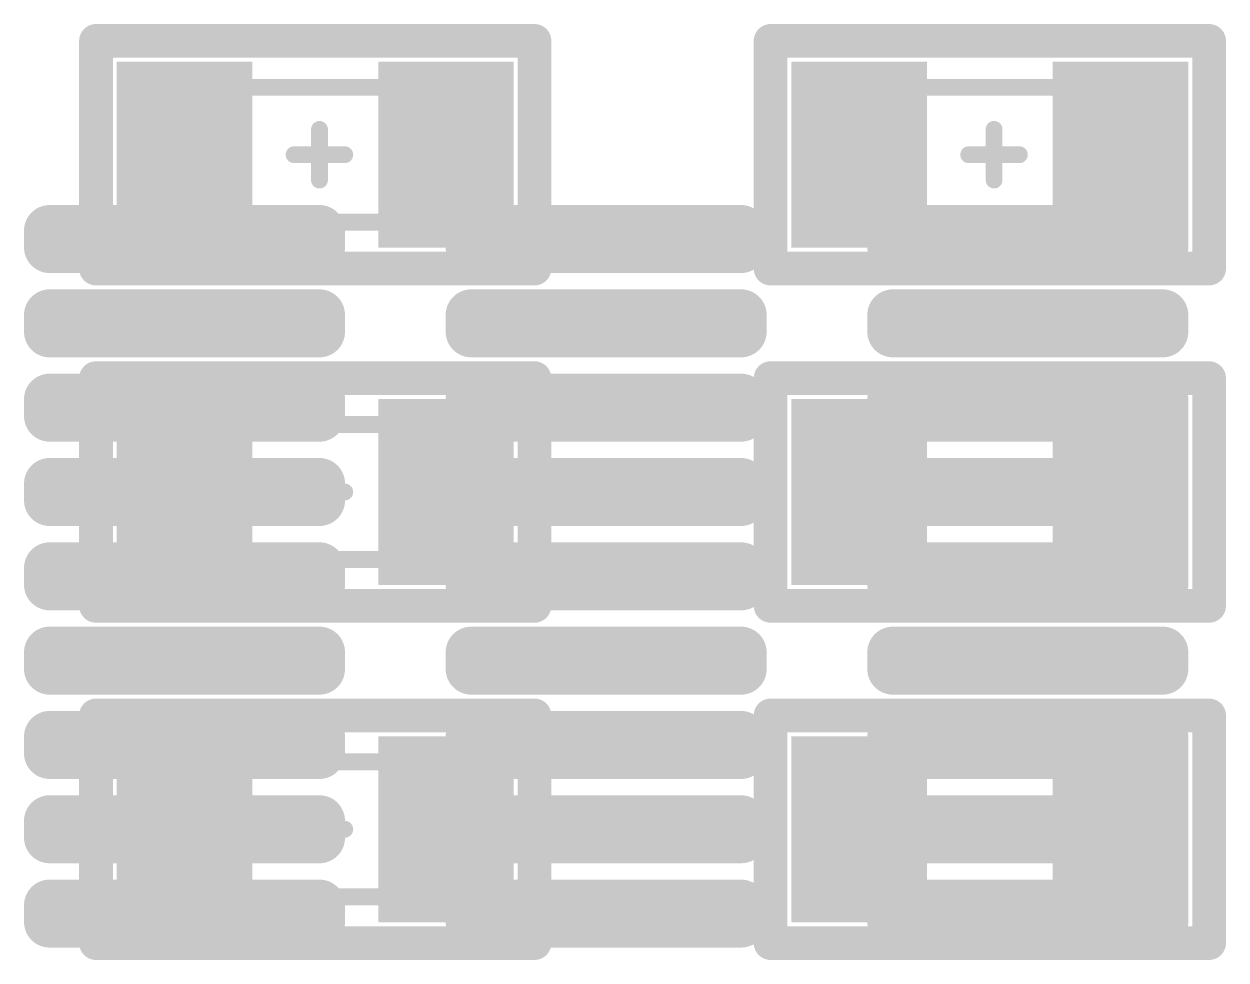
# Model space of a CAD drawing. Header units: millimetres. Extents: x 169 to 355, y 129 to 253.
# Drawn here: x 246.05 to 253.18, y 142.22 to 147.77 of the extents above; entities that cross this region are included whole.
import ezdxf

# ---------------------------------------------------------------- set-up
doc = ezdxf.new("R2010")
doc.units = ezdxf.units.MM
for name, color, linetype in [('BottomLayer', 5, 'Continuous'), ('BottomPaste', 16, 'Continuous'), ('BottomSolder', 6, 'Continuous'), ('Mechanical1', 6, 'Continuous'), ('Mechanical15', 56, 'Continuous'), ('TopLayer', 1, 'Continuous'), ('TopOverlay', 2, 'Continuous'), ('TopPaste', 8, 'Continuous'), ('TopSolder', 216, 'Continuous')]:
    doc.layers.add(name, color=color, linetype=linetype)

# ---------------------------------------------------------------- blocks, each defined once
blk = doc.blocks.new('R0603_1476')
at = {"layer": 'Mechanical1', "const_width": 0.1}
for points in [[(0.8002, 0.4002), (-0.7999, 0.4002)], [(-0.7999, 0.4002), (-0.7999, -0.3998)], [(0.8002, 0.4002), (0.8002, -0.3998)], [(0.8002, -0.3998), (-0.7999, -0.3998)]]:
    blk.add_lwpolyline(points, dxfattribs=at)
at = {"layer": 'Mechanical1', "const_width": 0.05}
for points in [[(-0.8249, 0.4002, 1), (-0.7749, 0.4002, 1)], [(-0.8249, 0.4002, 1), (-0.7749, 0.4002, 1)], [(0.7752, 0.4002, 1), (0.8252, 0.4002, 1)], [(0.7752, 0.4002, 1), (0.8252, 0.4002, 1)], [(-0.8249, -0.3998, 1), (-0.7749, -0.3998, 1)], [(-0.8249, -0.3998, 1), (-0.7749, -0.3998, 1)], [(0.7752, -0.3998, 1), (0.8252, -0.3998, 1)], [(0.7752, -0.3998, 1), (0.8252, -0.3998, 1)]]:
    blk.add_lwpolyline(points, format="xyb", close=True, dxfattribs=at)
at = {"layer": 'Mechanical15', "const_width": 0.1}
for points in [[(1.325, 0.675), (-1.275, 0.675)], [(-1.275, 0.675), (-1.275, -0.675)], [(1.325, 0.675), (1.325, -0.675)], [(0, 0.15), (0, -0.15)], [(0.15, 0), (-0.15, 0)], [(1.325, -0.675), (-1.275, -0.675)]]:
    blk.add_lwpolyline(points, dxfattribs=at)
at = {"layer": 'Mechanical15', "const_width": 0.05}
for points in [[(-1.3, 0.675, 1), (-1.25, 0.675, 1)], [(-1.3, 0.675, 1), (-1.25, 0.675, 1)], [(1.3, 0.675, 1), (1.35, 0.675, 1)], [(1.3, 0.675, 1), (1.35, 0.675, 1)], [(-0.025, 0.15, 1), (0.025, 0.15, 1)], [(-0.175, 0, 1), (-0.125, 0, 1)], [(0.125, 0, 1), (0.175, 0, 1)], [(-0.025, -0.15, 1), (0.025, -0.15, 1)], [(-1.3, -0.675, 1), (-1.25, -0.675, 1)], [(-1.3, -0.675, 1), (-1.25, -0.675, 1)], [(1.3, -0.675, 1), (1.35, -0.675, 1)], [(1.3, -0.675, 1), (1.35, -0.675, 1)]]:
    blk.add_lwpolyline(points, format="xyb", close=True, dxfattribs=at)
at = {"layer": 'TopLayer'}
for points in [[(-1.05, 0.45), (-1.05, -0.45), (-0.45, 0.45), (-0.45, -0.45)], [(0.5, 0.45), (0.5, -0.45), (1.1, 0.45), (1.1, -0.45)]]:
    blk.add_solid(points, dxfattribs=at)
at = {"layer": 'TopOverlay', "const_width": 0.2}
for points in [[(1.325, 0.675), (-1.275, 0.675)], [(-1.275, 0.675), (-1.275, -0.675)], [(1.325, 0.675), (1.325, -0.675)], [(1.325, -0.675), (-1.275, -0.675)]]:
    blk.add_lwpolyline(points, dxfattribs=at)
at = {"layer": 'TopOverlay', "const_width": 0.1}
for points in [[(-1.325, 0.675, 1), (-1.225, 0.675, 1)], [(-1.325, 0.675, 1), (-1.225, 0.675, 1)], [(1.275, 0.675, 1), (1.375, 0.675, 1)], [(1.275, 0.675, 1), (1.375, 0.675, 1)], [(-1.325, -0.675, 1), (-1.225, -0.675, 1)], [(-1.325, -0.675, 1), (-1.225, -0.675, 1)], [(1.275, -0.675, 1), (1.375, -0.675, 1)], [(1.275, -0.675, 1), (1.375, -0.675, 1)]]:
    blk.add_lwpolyline(points, format="xyb", close=True, dxfattribs=at)
at = {"layer": 'TopPaste'}
for points in [[(-1.05, 0.45), (-1.05, -0.45), (-0.45, 0.45), (-0.45, -0.45)], [(0.5, 0.45), (0.5, -0.45), (1.1, 0.45), (1.1, -0.45)]]:
    blk.add_solid(points, dxfattribs=at)
at = {"layer": 'TopSolder'}
for points in [[(-1.1516, 0.5516), (-1.1516, -0.5516), (-0.3484, 0.5516), (-0.3484, -0.5516)], [(0.3984, 0.5516), (0.3984, -0.5516), (1.2016, 0.5516), (1.2016, -0.5516)]]:
    blk.add_solid(points, dxfattribs=at)
blk = doc.blocks.new('R0603_1477')
at = {"layer": 'Mechanical1', "const_width": 0.1}
for points in [[(0.8002, 0.4002), (-0.7999, 0.4002)], [(-0.7999, 0.4002), (-0.7999, -0.3998)], [(0.8002, 0.4002), (0.8002, -0.3998)], [(0.8002, -0.3998), (-0.7999, -0.3998)]]:
    blk.add_lwpolyline(points, dxfattribs=at)
at = {"layer": 'Mechanical1', "const_width": 0.05}
for points in [[(-0.8249, 0.4002, 1), (-0.7749, 0.4002, 1)], [(-0.8249, 0.4002, 1), (-0.7749, 0.4002, 1)], [(0.7752, 0.4002, 1), (0.8252, 0.4002, 1)], [(0.7752, 0.4002, 1), (0.8252, 0.4002, 1)], [(-0.8249, -0.3998, 1), (-0.7749, -0.3998, 1)], [(-0.8249, -0.3998, 1), (-0.7749, -0.3998, 1)], [(0.7752, -0.3998, 1), (0.8252, -0.3998, 1)], [(0.7752, -0.3998, 1), (0.8252, -0.3998, 1)]]:
    blk.add_lwpolyline(points, format="xyb", close=True, dxfattribs=at)
at = {"layer": 'Mechanical15', "const_width": 0.1}
for points in [[(1.325, 0.675), (-1.275, 0.675)], [(-1.275, 0.675), (-1.275, -0.675)], [(1.325, 0.675), (1.325, -0.675)], [(0, 0.15), (0, -0.15)], [(0.15, 0), (-0.15, 0)], [(1.325, -0.675), (-1.275, -0.675)]]:
    blk.add_lwpolyline(points, dxfattribs=at)
at = {"layer": 'Mechanical15', "const_width": 0.05}
for points in [[(-1.3, 0.675, 1), (-1.25, 0.675, 1)], [(-1.3, 0.675, 1), (-1.25, 0.675, 1)], [(1.3, 0.675, 1), (1.35, 0.675, 1)], [(1.3, 0.675, 1), (1.35, 0.675, 1)], [(-0.025, 0.15, 1), (0.025, 0.15, 1)], [(-0.175, 0, 1), (-0.125, 0, 1)], [(0.125, 0, 1), (0.175, 0, 1)], [(-0.025, -0.15, 1), (0.025, -0.15, 1)], [(-1.3, -0.675, 1), (-1.25, -0.675, 1)], [(-1.3, -0.675, 1), (-1.25, -0.675, 1)], [(1.3, -0.675, 1), (1.35, -0.675, 1)], [(1.3, -0.675, 1), (1.35, -0.675, 1)]]:
    blk.add_lwpolyline(points, format="xyb", close=True, dxfattribs=at)
at = {"layer": 'TopLayer'}
for points in [[(-1.05, 0.45), (-1.05, -0.45), (-0.45, 0.45), (-0.45, -0.45)], [(0.5, 0.45), (0.5, -0.45), (1.1, 0.45), (1.1, -0.45)]]:
    blk.add_solid(points, dxfattribs=at)
at = {"layer": 'TopOverlay', "const_width": 0.2}
for points in [[(1.325, 0.675), (-1.275, 0.675)], [(-1.275, 0.675), (-1.275, -0.675)], [(1.325, 0.675), (1.325, -0.675)], [(1.325, -0.675), (-1.275, -0.675)]]:
    blk.add_lwpolyline(points, dxfattribs=at)
at = {"layer": 'TopOverlay', "const_width": 0.1}
for points in [[(-1.325, 0.675, 1), (-1.225, 0.675, 1)], [(-1.325, 0.675, 1), (-1.225, 0.675, 1)], [(1.275, 0.675, 1), (1.375, 0.675, 1)], [(1.275, 0.675, 1), (1.375, 0.675, 1)], [(-1.325, -0.675, 1), (-1.225, -0.675, 1)], [(-1.325, -0.675, 1), (-1.225, -0.675, 1)], [(1.275, -0.675, 1), (1.375, -0.675, 1)], [(1.275, -0.675, 1), (1.375, -0.675, 1)]]:
    blk.add_lwpolyline(points, format="xyb", close=True, dxfattribs=at)
at = {"layer": 'TopPaste'}
for points in [[(-1.05, 0.45), (-1.05, -0.45), (-0.45, 0.45), (-0.45, -0.45)], [(0.5, 0.45), (0.5, -0.45), (1.1, 0.45), (1.1, -0.45)]]:
    blk.add_solid(points, dxfattribs=at)
at = {"layer": 'TopSolder'}
for points in [[(-1.1516, 0.5516), (-1.1516, -0.5516), (-0.3484, 0.5516), (-0.3484, -0.5516)], [(0.3984, 0.5516), (0.3984, -0.5516), (1.2016, 0.5516), (1.2016, -0.5516)]]:
    blk.add_solid(points, dxfattribs=at)
blk = doc.blocks.new('R0603_1478')
at = {"layer": 'Mechanical1', "const_width": 0.1}
for points in [[(0.8002, 0.4002), (-0.7999, 0.4002)], [(-0.7999, 0.4002), (-0.7999, -0.3998)], [(0.8002, 0.4002), (0.8002, -0.3998)], [(0.8002, -0.3998), (-0.7999, -0.3998)]]:
    blk.add_lwpolyline(points, dxfattribs=at)
at = {"layer": 'Mechanical1', "const_width": 0.05}
for points in [[(-0.8249, 0.4002, 1), (-0.7749, 0.4002, 1)], [(-0.8249, 0.4002, 1), (-0.7749, 0.4002, 1)], [(0.7752, 0.4002, 1), (0.8252, 0.4002, 1)], [(0.7752, 0.4002, 1), (0.8252, 0.4002, 1)], [(-0.8249, -0.3998, 1), (-0.7749, -0.3998, 1)], [(-0.8249, -0.3998, 1), (-0.7749, -0.3998, 1)], [(0.7752, -0.3998, 1), (0.8252, -0.3998, 1)], [(0.7752, -0.3998, 1), (0.8252, -0.3998, 1)]]:
    blk.add_lwpolyline(points, format="xyb", close=True, dxfattribs=at)
at = {"layer": 'Mechanical15', "const_width": 0.1}
for points in [[(1.325, 0.675), (-1.275, 0.675)], [(-1.275, 0.675), (-1.275, -0.675)], [(1.325, 0.675), (1.325, -0.675)], [(0, 0.15), (0, -0.15)], [(0.15, 0), (-0.15, 0)], [(1.325, -0.675), (-1.275, -0.675)]]:
    blk.add_lwpolyline(points, dxfattribs=at)
at = {"layer": 'Mechanical15', "const_width": 0.05}
for points in [[(-1.3, 0.675, 1), (-1.25, 0.675, 1)], [(-1.3, 0.675, 1), (-1.25, 0.675, 1)], [(1.3, 0.675, 1), (1.35, 0.675, 1)], [(1.3, 0.675, 1), (1.35, 0.675, 1)], [(-0.025, 0.15, 1), (0.025, 0.15, 1)], [(-0.175, 0, 1), (-0.125, 0, 1)], [(0.125, 0, 1), (0.175, 0, 1)], [(-0.025, -0.15, 1), (0.025, -0.15, 1)], [(-1.3, -0.675, 1), (-1.25, -0.675, 1)], [(-1.3, -0.675, 1), (-1.25, -0.675, 1)], [(1.3, -0.675, 1), (1.35, -0.675, 1)], [(1.3, -0.675, 1), (1.35, -0.675, 1)]]:
    blk.add_lwpolyline(points, format="xyb", close=True, dxfattribs=at)
at = {"layer": 'TopLayer'}
for points in [[(-1.05, 0.45), (-1.05, -0.45), (-0.45, 0.45), (-0.45, -0.45)], [(0.5, 0.45), (0.5, -0.45), (1.1, 0.45), (1.1, -0.45)]]:
    blk.add_solid(points, dxfattribs=at)
at = {"layer": 'TopOverlay', "const_width": 0.2}
for points in [[(1.325, 0.675), (-1.275, 0.675)], [(-1.275, 0.675), (-1.275, -0.675)], [(1.325, 0.675), (1.325, -0.675)], [(1.325, -0.675), (-1.275, -0.675)]]:
    blk.add_lwpolyline(points, dxfattribs=at)
at = {"layer": 'TopOverlay', "const_width": 0.1}
for points in [[(-1.325, 0.675, 1), (-1.225, 0.675, 1)], [(-1.325, 0.675, 1), (-1.225, 0.675, 1)], [(1.275, 0.675, 1), (1.375, 0.675, 1)], [(1.275, 0.675, 1), (1.375, 0.675, 1)], [(-1.325, -0.675, 1), (-1.225, -0.675, 1)], [(-1.325, -0.675, 1), (-1.225, -0.675, 1)], [(1.275, -0.675, 1), (1.375, -0.675, 1)], [(1.275, -0.675, 1), (1.375, -0.675, 1)]]:
    blk.add_lwpolyline(points, format="xyb", close=True, dxfattribs=at)
at = {"layer": 'TopPaste'}
for points in [[(-1.05, 0.45), (-1.05, -0.45), (-0.45, 0.45), (-0.45, -0.45)], [(0.5, 0.45), (0.5, -0.45), (1.1, 0.45), (1.1, -0.45)]]:
    blk.add_solid(points, dxfattribs=at)
at = {"layer": 'TopSolder'}
for points in [[(-1.1516, 0.5516), (-1.1516, -0.5516), (-0.3484, 0.5516), (-0.3484, -0.5516)], [(0.3984, 0.5516), (0.3984, -0.5516), (1.2016, 0.5516), (1.2016, -0.5516)]]:
    blk.add_solid(points, dxfattribs=at)
blk = doc.blocks.new('R0603_1481')
at = {"layer": 'Mechanical1', "const_width": 0.1}
for points in [[(0.8002, 0.4002), (-0.7999, 0.4002)], [(-0.7999, 0.4002), (-0.7999, -0.3998)], [(0.8002, 0.4002), (0.8002, -0.3998)], [(0.8002, -0.3998), (-0.7999, -0.3998)]]:
    blk.add_lwpolyline(points, dxfattribs=at)
at = {"layer": 'Mechanical1', "const_width": 0.05}
for points in [[(-0.8249, 0.4002, 1), (-0.7749, 0.4002, 1)], [(-0.8249, 0.4002, 1), (-0.7749, 0.4002, 1)], [(0.7752, 0.4002, 1), (0.8252, 0.4002, 1)], [(0.7752, 0.4002, 1), (0.8252, 0.4002, 1)], [(-0.8249, -0.3998, 1), (-0.7749, -0.3998, 1)], [(-0.8249, -0.3998, 1), (-0.7749, -0.3998, 1)], [(0.7752, -0.3998, 1), (0.8252, -0.3998, 1)], [(0.7752, -0.3998, 1), (0.8252, -0.3998, 1)]]:
    blk.add_lwpolyline(points, format="xyb", close=True, dxfattribs=at)
at = {"layer": 'Mechanical15', "const_width": 0.1}
for points in [[(1.325, 0.675), (-1.275, 0.675)], [(-1.275, 0.675), (-1.275, -0.675)], [(1.325, 0.675), (1.325, -0.675)], [(0, 0.15), (0, -0.15)], [(0.15, 0), (-0.15, 0)], [(1.325, -0.675), (-1.275, -0.675)]]:
    blk.add_lwpolyline(points, dxfattribs=at)
at = {"layer": 'Mechanical15', "const_width": 0.05}
for points in [[(-1.3, 0.675, 1), (-1.25, 0.675, 1)], [(-1.3, 0.675, 1), (-1.25, 0.675, 1)], [(1.3, 0.675, 1), (1.35, 0.675, 1)], [(1.3, 0.675, 1), (1.35, 0.675, 1)], [(-0.025, 0.15, 1), (0.025, 0.15, 1)], [(-0.175, 0, 1), (-0.125, 0, 1)], [(0.125, 0, 1), (0.175, 0, 1)], [(-0.025, -0.15, 1), (0.025, -0.15, 1)], [(-1.3, -0.675, 1), (-1.25, -0.675, 1)], [(-1.3, -0.675, 1), (-1.25, -0.675, 1)], [(1.3, -0.675, 1), (1.35, -0.675, 1)], [(1.3, -0.675, 1), (1.35, -0.675, 1)]]:
    blk.add_lwpolyline(points, format="xyb", close=True, dxfattribs=at)
at = {"layer": 'TopLayer'}
for points in [[(-1.05, 0.45), (-1.05, -0.45), (-0.45, 0.45), (-0.45, -0.45)], [(0.5, 0.45), (0.5, -0.45), (1.1, 0.45), (1.1, -0.45)]]:
    blk.add_solid(points, dxfattribs=at)
at = {"layer": 'TopOverlay', "const_width": 0.2}
for points in [[(1.325, 0.675), (-1.275, 0.675)], [(-1.275, 0.675), (-1.275, -0.675)], [(1.325, 0.675), (1.325, -0.675)], [(1.325, -0.675), (-1.275, -0.675)]]:
    blk.add_lwpolyline(points, dxfattribs=at)
at = {"layer": 'TopOverlay', "const_width": 0.1}
for points in [[(-1.325, 0.675, 1), (-1.225, 0.675, 1)], [(-1.325, 0.675, 1), (-1.225, 0.675, 1)], [(1.275, 0.675, 1), (1.375, 0.675, 1)], [(1.275, 0.675, 1), (1.375, 0.675, 1)], [(-1.325, -0.675, 1), (-1.225, -0.675, 1)], [(-1.325, -0.675, 1), (-1.225, -0.675, 1)], [(1.275, -0.675, 1), (1.375, -0.675, 1)], [(1.275, -0.675, 1), (1.375, -0.675, 1)]]:
    blk.add_lwpolyline(points, format="xyb", close=True, dxfattribs=at)
at = {"layer": 'TopPaste'}
for points in [[(-1.05, 0.45), (-1.05, -0.45), (-0.45, 0.45), (-0.45, -0.45)], [(0.5, 0.45), (0.5, -0.45), (1.1, 0.45), (1.1, -0.45)]]:
    blk.add_solid(points, dxfattribs=at)
at = {"layer": 'TopSolder'}
for points in [[(-1.1516, 0.5516), (-1.1516, -0.5516), (-0.3484, 0.5516), (-0.3484, -0.5516)], [(0.3984, 0.5516), (0.3984, -0.5516), (1.2016, 0.5516), (1.2016, -0.5516)]]:
    blk.add_solid(points, dxfattribs=at)
blk = doc.blocks.new('R0603_1482')
at = {"layer": 'Mechanical1', "const_width": 0.1}
for points in [[(0.8002, 0.4002), (-0.7999, 0.4002)], [(-0.7999, 0.4002), (-0.7999, -0.3998)], [(0.8002, 0.4002), (0.8002, -0.3998)], [(0.8002, -0.3998), (-0.7999, -0.3998)]]:
    blk.add_lwpolyline(points, dxfattribs=at)
at = {"layer": 'Mechanical1', "const_width": 0.05}
for points in [[(-0.8249, 0.4002, 1), (-0.7749, 0.4002, 1)], [(-0.8249, 0.4002, 1), (-0.7749, 0.4002, 1)], [(0.7752, 0.4002, 1), (0.8252, 0.4002, 1)], [(0.7752, 0.4002, 1), (0.8252, 0.4002, 1)], [(-0.8249, -0.3998, 1), (-0.7749, -0.3998, 1)], [(-0.8249, -0.3998, 1), (-0.7749, -0.3998, 1)], [(0.7752, -0.3998, 1), (0.8252, -0.3998, 1)], [(0.7752, -0.3998, 1), (0.8252, -0.3998, 1)]]:
    blk.add_lwpolyline(points, format="xyb", close=True, dxfattribs=at)
at = {"layer": 'Mechanical15', "const_width": 0.1}
for points in [[(1.325, 0.675), (-1.275, 0.675)], [(-1.275, 0.675), (-1.275, -0.675)], [(1.325, 0.675), (1.325, -0.675)], [(0, 0.15), (0, -0.15)], [(0.15, 0), (-0.15, 0)], [(1.325, -0.675), (-1.275, -0.675)]]:
    blk.add_lwpolyline(points, dxfattribs=at)
at = {"layer": 'Mechanical15', "const_width": 0.05}
for points in [[(-1.3, 0.675, 1), (-1.25, 0.675, 1)], [(-1.3, 0.675, 1), (-1.25, 0.675, 1)], [(1.3, 0.675, 1), (1.35, 0.675, 1)], [(1.3, 0.675, 1), (1.35, 0.675, 1)], [(-0.025, 0.15, 1), (0.025, 0.15, 1)], [(-0.175, 0, 1), (-0.125, 0, 1)], [(0.125, 0, 1), (0.175, 0, 1)], [(-0.025, -0.15, 1), (0.025, -0.15, 1)], [(-1.3, -0.675, 1), (-1.25, -0.675, 1)], [(-1.3, -0.675, 1), (-1.25, -0.675, 1)], [(1.3, -0.675, 1), (1.35, -0.675, 1)], [(1.3, -0.675, 1), (1.35, -0.675, 1)]]:
    blk.add_lwpolyline(points, format="xyb", close=True, dxfattribs=at)
at = {"layer": 'TopLayer'}
for points in [[(-1.05, 0.45), (-1.05, -0.45), (-0.45, 0.45), (-0.45, -0.45)], [(0.5, 0.45), (0.5, -0.45), (1.1, 0.45), (1.1, -0.45)]]:
    blk.add_solid(points, dxfattribs=at)
at = {"layer": 'TopOverlay', "const_width": 0.2}
for points in [[(1.325, 0.675), (-1.275, 0.675)], [(-1.275, 0.675), (-1.275, -0.675)], [(1.325, 0.675), (1.325, -0.675)], [(1.325, -0.675), (-1.275, -0.675)]]:
    blk.add_lwpolyline(points, dxfattribs=at)
at = {"layer": 'TopOverlay', "const_width": 0.1}
for points in [[(-1.325, 0.675, 1), (-1.225, 0.675, 1)], [(-1.325, 0.675, 1), (-1.225, 0.675, 1)], [(1.275, 0.675, 1), (1.375, 0.675, 1)], [(1.275, 0.675, 1), (1.375, 0.675, 1)], [(-1.325, -0.675, 1), (-1.225, -0.675, 1)], [(-1.325, -0.675, 1), (-1.225, -0.675, 1)], [(1.275, -0.675, 1), (1.375, -0.675, 1)], [(1.275, -0.675, 1), (1.375, -0.675, 1)]]:
    blk.add_lwpolyline(points, format="xyb", close=True, dxfattribs=at)
at = {"layer": 'TopPaste'}
for points in [[(-1.05, 0.45), (-1.05, -0.45), (-0.45, 0.45), (-0.45, -0.45)], [(0.5, 0.45), (0.5, -0.45), (1.1, 0.45), (1.1, -0.45)]]:
    blk.add_solid(points, dxfattribs=at)
at = {"layer": 'TopSolder'}
for points in [[(-1.1516, 0.5516), (-1.1516, -0.5516), (-0.3484, 0.5516), (-0.3484, -0.5516)], [(0.3984, 0.5516), (0.3984, -0.5516), (1.2016, 0.5516), (1.2016, -0.5516)]]:
    blk.add_solid(points, dxfattribs=at)
blk = doc.blocks.new('R0603_1483')
at = {"layer": 'Mechanical1', "const_width": 0.1}
for points in [[(0.8002, 0.4002), (-0.7999, 0.4002)], [(-0.7999, 0.4002), (-0.7999, -0.3998)], [(0.8002, 0.4002), (0.8002, -0.3998)], [(0.8002, -0.3998), (-0.7999, -0.3998)]]:
    blk.add_lwpolyline(points, dxfattribs=at)
at = {"layer": 'Mechanical1', "const_width": 0.05}
for points in [[(-0.8249, 0.4002, 1), (-0.7749, 0.4002, 1)], [(-0.8249, 0.4002, 1), (-0.7749, 0.4002, 1)], [(0.7752, 0.4002, 1), (0.8252, 0.4002, 1)], [(0.7752, 0.4002, 1), (0.8252, 0.4002, 1)], [(-0.8249, -0.3998, 1), (-0.7749, -0.3998, 1)], [(-0.8249, -0.3998, 1), (-0.7749, -0.3998, 1)], [(0.7752, -0.3998, 1), (0.8252, -0.3998, 1)], [(0.7752, -0.3998, 1), (0.8252, -0.3998, 1)]]:
    blk.add_lwpolyline(points, format="xyb", close=True, dxfattribs=at)
at = {"layer": 'Mechanical15', "const_width": 0.1}
for points in [[(1.325, 0.675), (-1.275, 0.675)], [(-1.275, 0.675), (-1.275, -0.675)], [(1.325, 0.675), (1.325, -0.675)], [(0, 0.15), (0, -0.15)], [(0.15, 0), (-0.15, 0)], [(1.325, -0.675), (-1.275, -0.675)]]:
    blk.add_lwpolyline(points, dxfattribs=at)
at = {"layer": 'Mechanical15', "const_width": 0.05}
for points in [[(-1.3, 0.675, 1), (-1.25, 0.675, 1)], [(-1.3, 0.675, 1), (-1.25, 0.675, 1)], [(1.3, 0.675, 1), (1.35, 0.675, 1)], [(1.3, 0.675, 1), (1.35, 0.675, 1)], [(-0.025, 0.15, 1), (0.025, 0.15, 1)], [(-0.175, 0, 1), (-0.125, 0, 1)], [(0.125, 0, 1), (0.175, 0, 1)], [(-0.025, -0.15, 1), (0.025, -0.15, 1)], [(-1.3, -0.675, 1), (-1.25, -0.675, 1)], [(-1.3, -0.675, 1), (-1.25, -0.675, 1)], [(1.3, -0.675, 1), (1.35, -0.675, 1)], [(1.3, -0.675, 1), (1.35, -0.675, 1)]]:
    blk.add_lwpolyline(points, format="xyb", close=True, dxfattribs=at)
at = {"layer": 'TopLayer'}
for points in [[(-1.05, 0.45), (-1.05, -0.45), (-0.45, 0.45), (-0.45, -0.45)], [(0.5, 0.45), (0.5, -0.45), (1.1, 0.45), (1.1, -0.45)]]:
    blk.add_solid(points, dxfattribs=at)
at = {"layer": 'TopOverlay', "const_width": 0.2}
for points in [[(1.325, 0.675), (-1.275, 0.675)], [(-1.275, 0.675), (-1.275, -0.675)], [(1.325, 0.675), (1.325, -0.675)], [(1.325, -0.675), (-1.275, -0.675)]]:
    blk.add_lwpolyline(points, dxfattribs=at)
at = {"layer": 'TopOverlay', "const_width": 0.1}
for points in [[(-1.325, 0.675, 1), (-1.225, 0.675, 1)], [(-1.325, 0.675, 1), (-1.225, 0.675, 1)], [(1.275, 0.675, 1), (1.375, 0.675, 1)], [(1.275, 0.675, 1), (1.375, 0.675, 1)], [(-1.325, -0.675, 1), (-1.225, -0.675, 1)], [(-1.325, -0.675, 1), (-1.225, -0.675, 1)], [(1.275, -0.675, 1), (1.375, -0.675, 1)], [(1.275, -0.675, 1), (1.375, -0.675, 1)]]:
    blk.add_lwpolyline(points, format="xyb", close=True, dxfattribs=at)
at = {"layer": 'TopPaste'}
for points in [[(-1.05, 0.45), (-1.05, -0.45), (-0.45, 0.45), (-0.45, -0.45)], [(0.5, 0.45), (0.5, -0.45), (1.1, 0.45), (1.1, -0.45)]]:
    blk.add_solid(points, dxfattribs=at)
at = {"layer": 'TopSolder'}
for points in [[(-1.1516, 0.5516), (-1.1516, -0.5516), (-0.3484, 0.5516), (-0.3484, -0.5516)], [(0.3984, 0.5516), (0.3984, -0.5516), (1.2016, 0.5516), (1.2016, -0.5516)]]:
    blk.add_solid(points, dxfattribs=at)

msp = doc.modelspace()

# ---------------------------------------------------------------- linework, layer by layer
at = {"layer": 'BottomLayer', "const_width": 0.05}
for points in [[(246.175, 146.55, 1), (246.225, 146.55, 1)], [(247.775, 146.55, 1), (247.825, 146.55, 1)], [(248.675, 146.55, 1), (248.725, 146.55, 1)], [(250.275, 146.55, 1), (250.325, 146.55, 1)], [(251.175, 146.55, 1), (251.225, 146.55, 1)], [(252.775, 146.55, 1), (252.825, 146.55, 1)], [(246.175, 146.45, 1), (246.225, 146.45, 1)], [(247.775, 146.45, 1), (247.825, 146.45, 1)], [(248.675, 146.45, 1), (248.725, 146.45, 1)], [(250.275, 146.45, 1), (250.325, 146.45, 1)], [(251.175, 146.45, 1), (251.225, 146.45, 1)], [(252.775, 146.45, 1), (252.825, 146.45, 1)], [(246.175, 146.05, 1), (246.225, 146.05, 1)], [(247.775, 146.05, 1), (247.825, 146.05, 1)], [(248.675, 146.05, 1), (248.725, 146.05, 1)], [(250.275, 146.05, 1), (250.325, 146.05, 1)], [(251.175, 146.05, 1), (251.225, 146.05, 1)], [(252.775, 146.05, 1), (252.825, 146.05, 1)], [(246.175, 145.95, 1), (246.225, 145.95, 1)], [(247.775, 145.95, 1), (247.825, 145.95, 1)], [(248.675, 145.95, 1), (248.725, 145.95, 1)], [(250.275, 145.95, 1), (250.325, 145.95, 1)], [(251.175, 145.95, 1), (251.225, 145.95, 1)], [(252.775, 145.95, 1), (252.825, 145.95, 1)], [(246.175, 145.55, 1), (246.225, 145.55, 1)], [(247.775, 145.55, 1), (247.825, 145.55, 1)], [(248.675, 145.55, 1), (248.725, 145.55, 1)], [(250.275, 145.55, 1), (250.325, 145.55, 1)], [(251.175, 145.55, 1), (251.225, 145.55, 1)], [(252.775, 145.55, 1), (252.825, 145.55, 1)], [(246.175, 145.45, 1), (246.225, 145.45, 1)], [(247.775, 145.45, 1), (247.825, 145.45, 1)], [(248.675, 145.45, 1), (248.725, 145.45, 1)], [(250.275, 145.45, 1), (250.325, 145.45, 1)], [(251.175, 145.45, 1), (251.225, 145.45, 1)], [(252.775, 145.45, 1), (252.825, 145.45, 1)], [(246.175, 145.05, 1), (246.225, 145.05, 1)], [(247.775, 145.05, 1), (247.825, 145.05, 1)], [(248.675, 145.05, 1), (248.725, 145.05, 1)], [(250.275, 145.05, 1), (250.325, 145.05, 1)], [(251.175, 145.05, 1), (251.225, 145.05, 1)], [(252.775, 145.05, 1), (252.825, 145.05, 1)], [(246.175, 144.95, 1), (246.225, 144.95, 1)], [(247.775, 144.95, 1), (247.825, 144.95, 1)], [(248.675, 144.95, 1), (248.725, 144.95, 1)], [(250.275, 144.95, 1), (250.325, 144.95, 1)], [(251.175, 144.95, 1), (251.225, 144.95, 1)], [(252.775, 144.95, 1), (252.825, 144.95, 1)], [(246.175, 144.55, 1), (246.225, 144.55, 1)], [(247.775, 144.55, 1), (247.825, 144.55, 1)], [(248.675, 144.55, 1), (248.725, 144.55, 1)], [(250.275, 144.55, 1), (250.325, 144.55, 1)], [(251.175, 144.55, 1), (251.225, 144.55, 1)], [(252.775, 144.55, 1), (252.825, 144.55, 1)], [(246.175, 144.45, 1), (246.225, 144.45, 1)], [(247.775, 144.45, 1), (247.825, 144.45, 1)], [(248.675, 144.45, 1), (248.725, 144.45, 1)], [(250.275, 144.45, 1), (250.325, 144.45, 1)], [(251.175, 144.45, 1), (251.225, 144.45, 1)], [(252.775, 144.45, 1), (252.825, 144.45, 1)], [(246.175, 144.05, 1), (246.225, 144.05, 1)], [(247.775, 144.05, 1), (247.825, 144.05, 1)], [(248.675, 144.05, 1), (248.725, 144.05, 1)], [(250.275, 144.05, 1), (250.325, 144.05, 1)], [(251.175, 144.05, 1), (251.225, 144.05, 1)], [(252.775, 144.05, 1), (252.825, 144.05, 1)], [(246.175, 143.95, 1), (246.225, 143.95, 1)], [(247.775, 143.95, 1), (247.825, 143.95, 1)], [(248.675, 143.95, 1), (248.725, 143.95, 1)], [(250.275, 143.95, 1), (250.325, 143.95, 1)], [(251.175, 143.95, 1), (251.225, 143.95, 1)], [(252.775, 143.95, 1), (252.825, 143.95, 1)], [(246.175, 143.55, 1), (246.225, 143.55, 1)], [(247.775, 143.55, 1), (247.825, 143.55, 1)], [(248.675, 143.55, 1), (248.725, 143.55, 1)], [(250.275, 143.55, 1), (250.325, 143.55, 1)], [(251.175, 143.55, 1), (251.225, 143.55, 1)], [(252.775, 143.55, 1), (252.825, 143.55, 1)], [(246.175, 143.45, 1), (246.225, 143.45, 1)], [(247.775, 143.45, 1), (247.825, 143.45, 1)], [(248.675, 143.45, 1), (248.725, 143.45, 1)], [(250.275, 143.45, 1), (250.325, 143.45, 1)], [(251.175, 143.45, 1), (251.225, 143.45, 1)], [(252.775, 143.45, 1), (252.825, 143.45, 1)], [(246.175, 143.05, 1), (246.225, 143.05, 1)], [(247.775, 143.05, 1), (247.825, 143.05, 1)], [(248.675, 143.05, 1), (248.725, 143.05, 1)], [(250.275, 143.05, 1), (250.325, 143.05, 1)], [(251.175, 143.05, 1), (251.225, 143.05, 1)], [(252.775, 143.05, 1), (252.825, 143.05, 1)], [(246.175, 142.95, 1), (246.225, 142.95, 1)], [(247.775, 142.95, 1), (247.825, 142.95, 1)], [(248.675, 142.95, 1), (248.725, 142.95, 1)], [(250.275, 142.95, 1), (250.325, 142.95, 1)], [(251.175, 142.95, 1), (251.225, 142.95, 1)], [(252.775, 142.95, 1), (252.825, 142.95, 1)], [(246.175, 142.55, 1), (246.225, 142.55, 1)], [(247.775, 142.55, 1), (247.825, 142.55, 1)], [(248.675, 142.55, 1), (248.725, 142.55, 1)], [(250.275, 142.55, 1), (250.325, 142.55, 1)], [(251.175, 142.55, 1), (251.225, 142.55, 1)], [(252.775, 142.55, 1), (252.825, 142.55, 1)], [(246.175, 142.45, 1), (246.225, 142.45, 1)], [(247.775, 142.45, 1), (247.825, 142.45, 1)], [(248.675, 142.45, 1), (248.725, 142.45, 1)], [(250.275, 142.45, 1), (250.325, 142.45, 1)], [(251.175, 142.45, 1), (251.225, 142.45, 1)], [(252.775, 142.45, 1), (252.825, 142.45, 1)]]:
    msp.add_lwpolyline(points, format="xyb", close=True, dxfattribs=at)
at = {"layer": 'BottomLayer'}
for points in [[(246.2, 146.4), (247.8, 146.4), (246.2, 146.6), (247.8, 146.6)], [(248.7, 146.4), (250.3, 146.4), (248.7, 146.6), (250.3, 146.6)], [(251.2, 146.4), (252.8, 146.4), (251.2, 146.6), (252.8, 146.6)], [(246.15, 146.45), (247.85, 146.45), (246.15, 146.55), (247.85, 146.55)], [(248.65, 146.45), (250.35, 146.45), (248.65, 146.55), (250.35, 146.55)], [(251.15, 146.45), (252.85, 146.45), (251.15, 146.55), (252.85, 146.55)], [(246.2, 145.9), (247.8, 145.9), (246.2, 146.1), (247.8, 146.1)], [(248.7, 145.9), (250.3, 145.9), (248.7, 146.1), (250.3, 146.1)], [(251.2, 145.9), (252.8, 145.9), (251.2, 146.1), (252.8, 146.1)], [(246.15, 145.95), (247.85, 145.95), (246.15, 146.05), (247.85, 146.05)], [(248.65, 145.95), (250.35, 145.95), (248.65, 146.05), (250.35, 146.05)], [(251.15, 145.95), (252.85, 145.95), (251.15, 146.05), (252.85, 146.05)], [(246.2, 145.4), (247.8, 145.4), (246.2, 145.6), (247.8, 145.6)], [(248.7, 145.4), (250.3, 145.4), (248.7, 145.6), (250.3, 145.6)], [(251.2, 145.4), (252.8, 145.4), (251.2, 145.6), (252.8, 145.6)], [(246.15, 145.45), (247.85, 145.45), (246.15, 145.55), (247.85, 145.55)], [(248.65, 145.45), (250.35, 145.45), (248.65, 145.55), (250.35, 145.55)], [(251.15, 145.45), (252.85, 145.45), (251.15, 145.55), (252.85, 145.55)], [(246.2, 144.9), (247.8, 144.9), (246.2, 145.1), (247.8, 145.1)], [(248.7, 144.9), (250.3, 144.9), (248.7, 145.1), (250.3, 145.1)], [(251.2, 144.9), (252.8, 144.9), (251.2, 145.1), (252.8, 145.1)], [(246.15, 144.95), (247.85, 144.95), (246.15, 145.05), (247.85, 145.05)], [(248.65, 144.95), (250.35, 144.95), (248.65, 145.05), (250.35, 145.05)], [(251.15, 144.95), (252.85, 144.95), (251.15, 145.05), (252.85, 145.05)], [(246.2, 144.4), (247.8, 144.4), (246.2, 144.6), (247.8, 144.6)], [(248.7, 144.4), (250.3, 144.4), (248.7, 144.6), (250.3, 144.6)], [(251.2, 144.4), (252.8, 144.4), (251.2, 144.6), (252.8, 144.6)], [(246.15, 144.45), (247.85, 144.45), (246.15, 144.55), (247.85, 144.55)], [(248.65, 144.45), (250.35, 144.45), (248.65, 144.55), (250.35, 144.55)], [(251.15, 144.45), (252.85, 144.45), (251.15, 144.55), (252.85, 144.55)], [(246.2, 143.9), (247.8, 143.9), (246.2, 144.1), (247.8, 144.1)], [(248.7, 143.9), (250.3, 143.9), (248.7, 144.1), (250.3, 144.1)], [(251.2, 143.9), (252.8, 143.9), (251.2, 144.1), (252.8, 144.1)], [(246.15, 143.95), (247.85, 143.95), (246.15, 144.05), (247.85, 144.05)], [(248.65, 143.95), (250.35, 143.95), (248.65, 144.05), (250.35, 144.05)], [(251.15, 143.95), (252.85, 143.95), (251.15, 144.05), (252.85, 144.05)], [(246.15, 143.45), (247.85, 143.45), (246.15, 143.55), (247.85, 143.55)], [(246.2, 143.4), (247.8, 143.4), (246.2, 143.6), (247.8, 143.6)], [(248.65, 143.45), (250.35, 143.45), (248.65, 143.55), (250.35, 143.55)], [(248.7, 143.4), (250.3, 143.4), (248.7, 143.6), (250.3, 143.6)], [(251.15, 143.45), (252.85, 143.45), (251.15, 143.55), (252.85, 143.55)], [(251.2, 143.4), (252.8, 143.4), (251.2, 143.6), (252.8, 143.6)], [(246.15, 142.95), (247.85, 142.95), (246.15, 143.05), (247.85, 143.05)], [(246.2, 142.9), (247.8, 142.9), (246.2, 143.1), (247.8, 143.1)], [(248.65, 142.95), (250.35, 142.95), (248.65, 143.05), (250.35, 143.05)], [(248.7, 142.9), (250.3, 142.9), (248.7, 143.1), (250.3, 143.1)], [(251.15, 142.95), (252.85, 142.95), (251.15, 143.05), (252.85, 143.05)], [(251.2, 142.9), (252.8, 142.9), (251.2, 143.1), (252.8, 143.1)], [(246.15, 142.45), (247.85, 142.45), (246.15, 142.55), (247.85, 142.55)], [(246.2, 142.4), (247.8, 142.4), (246.2, 142.6), (247.8, 142.6)], [(248.65, 142.45), (250.35, 142.45), (248.65, 142.55), (250.35, 142.55)], [(248.7, 142.4), (250.3, 142.4), (248.7, 142.6), (250.3, 142.6)], [(251.15, 142.45), (252.85, 142.45), (251.15, 142.55), (252.85, 142.55)], [(251.2, 142.4), (252.8, 142.4), (251.2, 142.6), (252.8, 142.6)]]:
    msp.add_solid(points, dxfattribs=at)
at = {"layer": 'BottomPaste', "const_width": 0.05}
for points in [[(246.175, 146.55, 1), (246.225, 146.55, 1)], [(247.775, 146.55, 1), (247.825, 146.55, 1)], [(248.675, 146.55, 1), (248.725, 146.55, 1)], [(250.275, 146.55, 1), (250.325, 146.55, 1)], [(251.175, 146.55, 1), (251.225, 146.55, 1)], [(252.775, 146.55, 1), (252.825, 146.55, 1)], [(246.175, 146.45, 1), (246.225, 146.45, 1)], [(247.775, 146.45, 1), (247.825, 146.45, 1)], [(248.675, 146.45, 1), (248.725, 146.45, 1)], [(250.275, 146.45, 1), (250.325, 146.45, 1)], [(251.175, 146.45, 1), (251.225, 146.45, 1)], [(252.775, 146.45, 1), (252.825, 146.45, 1)], [(246.175, 146.05, 1), (246.225, 146.05, 1)], [(247.775, 146.05, 1), (247.825, 146.05, 1)], [(248.675, 146.05, 1), (248.725, 146.05, 1)], [(250.275, 146.05, 1), (250.325, 146.05, 1)], [(251.175, 146.05, 1), (251.225, 146.05, 1)], [(252.775, 146.05, 1), (252.825, 146.05, 1)], [(246.175, 145.95, 1), (246.225, 145.95, 1)], [(247.775, 145.95, 1), (247.825, 145.95, 1)], [(248.675, 145.95, 1), (248.725, 145.95, 1)], [(250.275, 145.95, 1), (250.325, 145.95, 1)], [(251.175, 145.95, 1), (251.225, 145.95, 1)], [(252.775, 145.95, 1), (252.825, 145.95, 1)], [(246.175, 145.55, 1), (246.225, 145.55, 1)], [(247.775, 145.55, 1), (247.825, 145.55, 1)], [(248.675, 145.55, 1), (248.725, 145.55, 1)], [(250.275, 145.55, 1), (250.325, 145.55, 1)], [(251.175, 145.55, 1), (251.225, 145.55, 1)], [(252.775, 145.55, 1), (252.825, 145.55, 1)], [(246.175, 145.45, 1), (246.225, 145.45, 1)], [(247.775, 145.45, 1), (247.825, 145.45, 1)], [(248.675, 145.45, 1), (248.725, 145.45, 1)], [(250.275, 145.45, 1), (250.325, 145.45, 1)], [(251.175, 145.45, 1), (251.225, 145.45, 1)], [(252.775, 145.45, 1), (252.825, 145.45, 1)], [(246.175, 145.05, 1), (246.225, 145.05, 1)], [(247.775, 145.05, 1), (247.825, 145.05, 1)], [(248.675, 145.05, 1), (248.725, 145.05, 1)], [(250.275, 145.05, 1), (250.325, 145.05, 1)], [(251.175, 145.05, 1), (251.225, 145.05, 1)], [(252.775, 145.05, 1), (252.825, 145.05, 1)], [(246.175, 144.95, 1), (246.225, 144.95, 1)], [(247.775, 144.95, 1), (247.825, 144.95, 1)], [(248.675, 144.95, 1), (248.725, 144.95, 1)], [(250.275, 144.95, 1), (250.325, 144.95, 1)], [(251.175, 144.95, 1), (251.225, 144.95, 1)], [(252.775, 144.95, 1), (252.825, 144.95, 1)], [(246.175, 144.55, 1), (246.225, 144.55, 1)], [(247.775, 144.55, 1), (247.825, 144.55, 1)], [(248.675, 144.55, 1), (248.725, 144.55, 1)], [(250.275, 144.55, 1), (250.325, 144.55, 1)], [(251.175, 144.55, 1), (251.225, 144.55, 1)], [(252.775, 144.55, 1), (252.825, 144.55, 1)], [(246.175, 144.45, 1), (246.225, 144.45, 1)], [(247.775, 144.45, 1), (247.825, 144.45, 1)], [(248.675, 144.45, 1), (248.725, 144.45, 1)], [(250.275, 144.45, 1), (250.325, 144.45, 1)], [(251.175, 144.45, 1), (251.225, 144.45, 1)], [(252.775, 144.45, 1), (252.825, 144.45, 1)], [(246.175, 144.05, 1), (246.225, 144.05, 1)], [(247.775, 144.05, 1), (247.825, 144.05, 1)], [(248.675, 144.05, 1), (248.725, 144.05, 1)], [(250.275, 144.05, 1), (250.325, 144.05, 1)], [(251.175, 144.05, 1), (251.225, 144.05, 1)], [(252.775, 144.05, 1), (252.825, 144.05, 1)], [(246.175, 143.95, 1), (246.225, 143.95, 1)], [(247.775, 143.95, 1), (247.825, 143.95, 1)], [(248.675, 143.95, 1), (248.725, 143.95, 1)], [(250.275, 143.95, 1), (250.325, 143.95, 1)], [(251.175, 143.95, 1), (251.225, 143.95, 1)], [(252.775, 143.95, 1), (252.825, 143.95, 1)], [(246.175, 143.55, 1), (246.225, 143.55, 1)], [(247.775, 143.55, 1), (247.825, 143.55, 1)], [(248.675, 143.55, 1), (248.725, 143.55, 1)], [(250.275, 143.55, 1), (250.325, 143.55, 1)], [(251.175, 143.55, 1), (251.225, 143.55, 1)], [(252.775, 143.55, 1), (252.825, 143.55, 1)], [(246.175, 143.45, 1), (246.225, 143.45, 1)], [(247.775, 143.45, 1), (247.825, 143.45, 1)], [(248.675, 143.45, 1), (248.725, 143.45, 1)], [(250.275, 143.45, 1), (250.325, 143.45, 1)], [(251.175, 143.45, 1), (251.225, 143.45, 1)], [(252.775, 143.45, 1), (252.825, 143.45, 1)], [(246.175, 143.05, 1), (246.225, 143.05, 1)], [(247.775, 143.05, 1), (247.825, 143.05, 1)], [(248.675, 143.05, 1), (248.725, 143.05, 1)], [(250.275, 143.05, 1), (250.325, 143.05, 1)], [(251.175, 143.05, 1), (251.225, 143.05, 1)], [(252.775, 143.05, 1), (252.825, 143.05, 1)], [(246.175, 142.95, 1), (246.225, 142.95, 1)], [(247.775, 142.95, 1), (247.825, 142.95, 1)], [(248.675, 142.95, 1), (248.725, 142.95, 1)], [(250.275, 142.95, 1), (250.325, 142.95, 1)], [(251.175, 142.95, 1), (251.225, 142.95, 1)], [(252.775, 142.95, 1), (252.825, 142.95, 1)], [(246.175, 142.55, 1), (246.225, 142.55, 1)], [(247.775, 142.55, 1), (247.825, 142.55, 1)], [(248.675, 142.55, 1), (248.725, 142.55, 1)], [(250.275, 142.55, 1), (250.325, 142.55, 1)], [(251.175, 142.55, 1), (251.225, 142.55, 1)], [(252.775, 142.55, 1), (252.825, 142.55, 1)], [(246.175, 142.45, 1), (246.225, 142.45, 1)], [(247.775, 142.45, 1), (247.825, 142.45, 1)], [(248.675, 142.45, 1), (248.725, 142.45, 1)], [(250.275, 142.45, 1), (250.325, 142.45, 1)], [(251.175, 142.45, 1), (251.225, 142.45, 1)], [(252.775, 142.45, 1), (252.825, 142.45, 1)]]:
    msp.add_lwpolyline(points, format="xyb", close=True, dxfattribs=at)
at = {"layer": 'BottomPaste'}
for points in [[(246.2, 146.4), (247.8, 146.4), (246.2, 146.6), (247.8, 146.6)], [(248.7, 146.4), (250.3, 146.4), (248.7, 146.6), (250.3, 146.6)], [(251.2, 146.4), (252.8, 146.4), (251.2, 146.6), (252.8, 146.6)], [(246.15, 146.45), (247.85, 146.45), (246.15, 146.55), (247.85, 146.55)], [(248.65, 146.45), (250.35, 146.45), (248.65, 146.55), (250.35, 146.55)], [(251.15, 146.45), (252.85, 146.45), (251.15, 146.55), (252.85, 146.55)], [(246.2, 145.9), (247.8, 145.9), (246.2, 146.1), (247.8, 146.1)], [(248.7, 145.9), (250.3, 145.9), (248.7, 146.1), (250.3, 146.1)], [(251.2, 145.9), (252.8, 145.9), (251.2, 146.1), (252.8, 146.1)], [(246.15, 145.95), (247.85, 145.95), (246.15, 146.05), (247.85, 146.05)], [(248.65, 145.95), (250.35, 145.95), (248.65, 146.05), (250.35, 146.05)], [(251.15, 145.95), (252.85, 145.95), (251.15, 146.05), (252.85, 146.05)], [(246.2, 145.4), (247.8, 145.4), (246.2, 145.6), (247.8, 145.6)], [(248.7, 145.4), (250.3, 145.4), (248.7, 145.6), (250.3, 145.6)], [(251.2, 145.4), (252.8, 145.4), (251.2, 145.6), (252.8, 145.6)], [(246.15, 145.45), (247.85, 145.45), (246.15, 145.55), (247.85, 145.55)], [(248.65, 145.45), (250.35, 145.45), (248.65, 145.55), (250.35, 145.55)], [(251.15, 145.45), (252.85, 145.45), (251.15, 145.55), (252.85, 145.55)], [(246.2, 144.9), (247.8, 144.9), (246.2, 145.1), (247.8, 145.1)], [(248.7, 144.9), (250.3, 144.9), (248.7, 145.1), (250.3, 145.1)], [(251.2, 144.9), (252.8, 144.9), (251.2, 145.1), (252.8, 145.1)], [(246.15, 144.95), (247.85, 144.95), (246.15, 145.05), (247.85, 145.05)], [(248.65, 144.95), (250.35, 144.95), (248.65, 145.05), (250.35, 145.05)], [(251.15, 144.95), (252.85, 144.95), (251.15, 145.05), (252.85, 145.05)], [(246.2, 144.4), (247.8, 144.4), (246.2, 144.6), (247.8, 144.6)], [(248.7, 144.4), (250.3, 144.4), (248.7, 144.6), (250.3, 144.6)], [(251.2, 144.4), (252.8, 144.4), (251.2, 144.6), (252.8, 144.6)], [(246.15, 144.45), (247.85, 144.45), (246.15, 144.55), (247.85, 144.55)], [(248.65, 144.45), (250.35, 144.45), (248.65, 144.55), (250.35, 144.55)], [(251.15, 144.45), (252.85, 144.45), (251.15, 144.55), (252.85, 144.55)], [(246.2, 143.9), (247.8, 143.9), (246.2, 144.1), (247.8, 144.1)], [(248.7, 143.9), (250.3, 143.9), (248.7, 144.1), (250.3, 144.1)], [(251.2, 143.9), (252.8, 143.9), (251.2, 144.1), (252.8, 144.1)], [(246.15, 143.95), (247.85, 143.95), (246.15, 144.05), (247.85, 144.05)], [(248.65, 143.95), (250.35, 143.95), (248.65, 144.05), (250.35, 144.05)], [(251.15, 143.95), (252.85, 143.95), (251.15, 144.05), (252.85, 144.05)], [(246.15, 143.45), (247.85, 143.45), (246.15, 143.55), (247.85, 143.55)], [(246.2, 143.4), (247.8, 143.4), (246.2, 143.6), (247.8, 143.6)], [(248.65, 143.45), (250.35, 143.45), (248.65, 143.55), (250.35, 143.55)], [(248.7, 143.4), (250.3, 143.4), (248.7, 143.6), (250.3, 143.6)], [(251.15, 143.45), (252.85, 143.45), (251.15, 143.55), (252.85, 143.55)], [(251.2, 143.4), (252.8, 143.4), (251.2, 143.6), (252.8, 143.6)], [(246.15, 142.95), (247.85, 142.95), (246.15, 143.05), (247.85, 143.05)], [(246.2, 142.9), (247.8, 142.9), (246.2, 143.1), (247.8, 143.1)], [(248.65, 142.95), (250.35, 142.95), (248.65, 143.05), (250.35, 143.05)], [(248.7, 142.9), (250.3, 142.9), (248.7, 143.1), (250.3, 143.1)], [(251.15, 142.95), (252.85, 142.95), (251.15, 143.05), (252.85, 143.05)], [(251.2, 142.9), (252.8, 142.9), (251.2, 143.1), (252.8, 143.1)], [(246.15, 142.45), (247.85, 142.45), (246.15, 142.55), (247.85, 142.55)], [(246.2, 142.4), (247.8, 142.4), (246.2, 142.6), (247.8, 142.6)], [(248.65, 142.45), (250.35, 142.45), (248.65, 142.55), (250.35, 142.55)], [(248.7, 142.4), (250.3, 142.4), (248.7, 142.6), (250.3, 142.6)], [(251.15, 142.45), (252.85, 142.45), (251.15, 142.55), (252.85, 142.55)], [(251.2, 142.4), (252.8, 142.4), (251.2, 142.6), (252.8, 142.6)]]:
    msp.add_solid(points, dxfattribs=at)
at = {"layer": 'BottomSolder', "const_width": 0.1516}
for points in [[(246.1242, 146.55, 1), (246.2758, 146.55, 1)], [(247.7242, 146.55, 1), (247.8758, 146.55, 1)], [(248.6242, 146.55, 1), (248.7758, 146.55, 1)], [(250.2242, 146.55, 1), (250.3758, 146.55, 1)], [(251.1242, 146.55, 1), (251.2758, 146.55, 1)], [(252.7242, 146.55, 1), (252.8758, 146.55, 1)], [(246.1242, 146.45, 1), (246.2758, 146.45, 1)], [(247.7242, 146.45, 1), (247.8758, 146.45, 1)], [(248.6242, 146.45, 1), (248.7758, 146.45, 1)], [(250.2242, 146.45, 1), (250.3758, 146.45, 1)], [(251.1242, 146.45, 1), (251.2758, 146.45, 1)], [(252.7242, 146.45, 1), (252.8758, 146.45, 1)], [(246.1242, 146.05, 1), (246.2758, 146.05, 1)], [(247.7242, 146.05, 1), (247.8758, 146.05, 1)], [(248.6242, 146.05, 1), (248.7758, 146.05, 1)], [(250.2242, 146.05, 1), (250.3758, 146.05, 1)], [(251.1242, 146.05, 1), (251.2758, 146.05, 1)], [(252.7242, 146.05, 1), (252.8758, 146.05, 1)], [(246.1242, 145.95, 1), (246.2758, 145.95, 1)], [(247.7242, 145.95, 1), (247.8758, 145.95, 1)], [(248.6242, 145.95, 1), (248.7758, 145.95, 1)], [(250.2242, 145.95, 1), (250.3758, 145.95, 1)], [(251.1242, 145.95, 1), (251.2758, 145.95, 1)], [(252.7242, 145.95, 1), (252.8758, 145.95, 1)], [(246.1242, 145.55, 1), (246.2758, 145.55, 1)], [(247.7242, 145.55, 1), (247.8758, 145.55, 1)], [(248.6242, 145.55, 1), (248.7758, 145.55, 1)], [(250.2242, 145.55, 1), (250.3758, 145.55, 1)], [(251.1242, 145.55, 1), (251.2758, 145.55, 1)], [(252.7242, 145.55, 1), (252.8758, 145.55, 1)], [(246.1242, 145.45, 1), (246.2758, 145.45, 1)], [(247.7242, 145.45, 1), (247.8758, 145.45, 1)], [(248.6242, 145.45, 1), (248.7758, 145.45, 1)], [(250.2242, 145.45, 1), (250.3758, 145.45, 1)], [(251.1242, 145.45, 1), (251.2758, 145.45, 1)], [(252.7242, 145.45, 1), (252.8758, 145.45, 1)], [(246.1242, 145.05, 1), (246.2758, 145.05, 1)], [(247.7242, 145.05, 1), (247.8758, 145.05, 1)], [(248.6242, 145.05, 1), (248.7758, 145.05, 1)], [(250.2242, 145.05, 1), (250.3758, 145.05, 1)], [(251.1242, 145.05, 1), (251.2758, 145.05, 1)], [(252.7242, 145.05, 1), (252.8758, 145.05, 1)], [(246.1242, 144.95, 1), (246.2758, 144.95, 1)], [(247.7242, 144.95, 1), (247.8758, 144.95, 1)], [(248.6242, 144.95, 1), (248.7758, 144.95, 1)], [(250.2242, 144.95, 1), (250.3758, 144.95, 1)], [(251.1242, 144.95, 1), (251.2758, 144.95, 1)], [(252.7242, 144.95, 1), (252.8758, 144.95, 1)], [(246.1242, 144.55, 1), (246.2758, 144.55, 1)], [(247.7242, 144.55, 1), (247.8758, 144.55, 1)], [(248.6242, 144.55, 1), (248.7758, 144.55, 1)], [(250.2242, 144.55, 1), (250.3758, 144.55, 1)], [(251.1242, 144.55, 1), (251.2758, 144.55, 1)], [(252.7242, 144.55, 1), (252.8758, 144.55, 1)], [(246.1242, 144.45, 1), (246.2758, 144.45, 1)], [(247.7242, 144.45, 1), (247.8758, 144.45, 1)], [(248.6242, 144.45, 1), (248.7758, 144.45, 1)], [(250.2242, 144.45, 1), (250.3758, 144.45, 1)], [(251.1242, 144.45, 1), (251.2758, 144.45, 1)], [(252.7242, 144.45, 1), (252.8758, 144.45, 1)], [(246.1242, 144.05, 1), (246.2758, 144.05, 1)], [(247.7242, 144.05, 1), (247.8758, 144.05, 1)], [(248.6242, 144.05, 1), (248.7758, 144.05, 1)], [(250.2242, 144.05, 1), (250.3758, 144.05, 1)], [(251.1242, 144.05, 1), (251.2758, 144.05, 1)], [(252.7242, 144.05, 1), (252.8758, 144.05, 1)], [(246.1242, 143.95, 1), (246.2758, 143.95, 1)], [(247.7242, 143.95, 1), (247.8758, 143.95, 1)], [(248.6242, 143.95, 1), (248.7758, 143.95, 1)], [(250.2242, 143.95, 1), (250.3758, 143.95, 1)], [(251.1242, 143.95, 1), (251.2758, 143.95, 1)], [(252.7242, 143.95, 1), (252.8758, 143.95, 1)], [(246.1242, 143.55, 1), (246.2758, 143.55, 1)], [(247.7242, 143.55, 1), (247.8758, 143.55, 1)], [(248.6242, 143.55, 1), (248.7758, 143.55, 1)], [(250.2242, 143.55, 1), (250.3758, 143.55, 1)], [(251.1242, 143.55, 1), (251.2758, 143.55, 1)], [(252.7242, 143.55, 1), (252.8758, 143.55, 1)], [(246.1242, 143.45, 1), (246.2758, 143.45, 1)], [(247.7242, 143.45, 1), (247.8758, 143.45, 1)], [(248.6242, 143.45, 1), (248.7758, 143.45, 1)], [(250.2242, 143.45, 1), (250.3758, 143.45, 1)], [(251.1242, 143.45, 1), (251.2758, 143.45, 1)], [(252.7242, 143.45, 1), (252.8758, 143.45, 1)], [(246.1242, 143.05, 1), (246.2758, 143.05, 1)], [(247.7242, 143.05, 1), (247.8758, 143.05, 1)], [(248.6242, 143.05, 1), (248.7758, 143.05, 1)], [(250.2242, 143.05, 1), (250.3758, 143.05, 1)], [(251.1242, 143.05, 1), (251.2758, 143.05, 1)], [(252.7242, 143.05, 1), (252.8758, 143.05, 1)], [(246.1242, 142.95, 1), (246.2758, 142.95, 1)], [(247.7242, 142.95, 1), (247.8758, 142.95, 1)], [(248.6242, 142.95, 1), (248.7758, 142.95, 1)], [(250.2242, 142.95, 1), (250.3758, 142.95, 1)], [(251.1242, 142.95, 1), (251.2758, 142.95, 1)], [(252.7242, 142.95, 1), (252.8758, 142.95, 1)], [(246.1242, 142.55, 1), (246.2758, 142.55, 1)], [(247.7242, 142.55, 1), (247.8758, 142.55, 1)], [(248.6242, 142.55, 1), (248.7758, 142.55, 1)], [(250.2242, 142.55, 1), (250.3758, 142.55, 1)], [(251.1242, 142.55, 1), (251.2758, 142.55, 1)], [(252.7242, 142.55, 1), (252.8758, 142.55, 1)], [(246.1242, 142.45, 1), (246.2758, 142.45, 1)], [(247.7242, 142.45, 1), (247.8758, 142.45, 1)], [(248.6242, 142.45, 1), (248.7758, 142.45, 1)], [(250.2242, 142.45, 1), (250.3758, 142.45, 1)], [(251.1242, 142.45, 1), (251.2758, 142.45, 1)], [(252.7242, 142.45, 1), (252.8758, 142.45, 1)]]:
    msp.add_lwpolyline(points, format="xyb", close=True, dxfattribs=at)
at = {"layer": 'BottomSolder'}
for points in [[(246.2, 146.2984), (247.8, 146.2984), (246.2, 146.7016), (247.8, 146.7016)], [(248.7, 146.2984), (250.3, 146.2984), (248.7, 146.7016), (250.3, 146.7016)], [(251.2, 146.2984), (252.8, 146.2984), (251.2, 146.7016), (252.8, 146.7016)], [(246.0484, 146.45), (247.9516, 146.45), (246.0484, 146.55), (247.9516, 146.55)], [(248.5484, 146.45), (250.4516, 146.45), (248.5484, 146.55), (250.4516, 146.55)], [(251.0484, 146.45), (252.9516, 146.45), (251.0484, 146.55), (252.9516, 146.55)], [(246.2, 145.7984), (247.8, 145.7984), (246.2, 146.2016), (247.8, 146.2016)], [(248.7, 145.7984), (250.3, 145.7984), (248.7, 146.2016), (250.3, 146.2016)], [(251.2, 145.7984), (252.8, 145.7984), (251.2, 146.2016), (252.8, 146.2016)], [(246.0484, 145.95), (247.9516, 145.95), (246.0484, 146.05), (247.9516, 146.05)], [(248.5484, 145.95), (250.4516, 145.95), (248.5484, 146.05), (250.4516, 146.05)], [(251.0484, 145.95), (252.9516, 145.95), (251.0484, 146.05), (252.9516, 146.05)], [(246.2, 145.2984), (247.8, 145.2984), (246.2, 145.7016), (247.8, 145.7016)], [(248.7, 145.2984), (250.3, 145.2984), (248.7, 145.7016), (250.3, 145.7016)], [(251.2, 145.2984), (252.8, 145.2984), (251.2, 145.7016), (252.8, 145.7016)], [(246.0484, 145.45), (247.9516, 145.45), (246.0484, 145.55), (247.9516, 145.55)], [(248.5484, 145.45), (250.4516, 145.45), (248.5484, 145.55), (250.4516, 145.55)], [(251.0484, 145.45), (252.9516, 145.45), (251.0484, 145.55), (252.9516, 145.55)], [(246.2, 144.7984), (247.8, 144.7984), (246.2, 145.2016), (247.8, 145.2016)], [(248.7, 144.7984), (250.3, 144.7984), (248.7, 145.2016), (250.3, 145.2016)], [(251.2, 144.7984), (252.8, 144.7984), (251.2, 145.2016), (252.8, 145.2016)], [(246.0484, 144.95), (247.9516, 144.95), (246.0484, 145.05), (247.9516, 145.05)], [(248.5484, 144.95), (250.4516, 144.95), (248.5484, 145.05), (250.4516, 145.05)], [(251.0484, 144.95), (252.9516, 144.95), (251.0484, 145.05), (252.9516, 145.05)], [(246.2, 144.2984), (247.8, 144.2984), (246.2, 144.7016), (247.8, 144.7016)], [(248.7, 144.2984), (250.3, 144.2984), (248.7, 144.7016), (250.3, 144.7016)], [(251.2, 144.2984), (252.8, 144.2984), (251.2, 144.7016), (252.8, 144.7016)], [(246.0484, 144.45), (247.9516, 144.45), (246.0484, 144.55), (247.9516, 144.55)], [(248.5484, 144.45), (250.4516, 144.45), (248.5484, 144.55), (250.4516, 144.55)], [(251.0484, 144.45), (252.9516, 144.45), (251.0484, 144.55), (252.9516, 144.55)], [(246.2, 143.7984), (247.8, 143.7984), (246.2, 144.2016), (247.8, 144.2016)], [(248.7, 143.7984), (250.3, 143.7984), (248.7, 144.2016), (250.3, 144.2016)], [(251.2, 143.7984), (252.8, 143.7984), (251.2, 144.2016), (252.8, 144.2016)], [(246.0484, 143.95), (247.9516, 143.95), (246.0484, 144.05), (247.9516, 144.05)], [(248.5484, 143.95), (250.4516, 143.95), (248.5484, 144.05), (250.4516, 144.05)], [(251.0484, 143.95), (252.9516, 143.95), (251.0484, 144.05), (252.9516, 144.05)], [(246.2, 143.2984), (247.8, 143.2984), (246.2, 143.7016), (247.8, 143.7016)], [(248.7, 143.2984), (250.3, 143.2984), (248.7, 143.7016), (250.3, 143.7016)], [(251.2, 143.2984), (252.8, 143.2984), (251.2, 143.7016), (252.8, 143.7016)], [(246.0484, 143.45), (247.9516, 143.45), (246.0484, 143.55), (247.9516, 143.55)], [(248.5484, 143.45), (250.4516, 143.45), (248.5484, 143.55), (250.4516, 143.55)], [(251.0484, 143.45), (252.9516, 143.45), (251.0484, 143.55), (252.9516, 143.55)], [(246.2, 142.7984), (247.8, 142.7984), (246.2, 143.2016), (247.8, 143.2016)], [(248.7, 142.7984), (250.3, 142.7984), (248.7, 143.2016), (250.3, 143.2016)], [(251.2, 142.7984), (252.8, 142.7984), (251.2, 143.2016), (252.8, 143.2016)], [(246.0484, 142.95), (247.9516, 142.95), (246.0484, 143.05), (247.9516, 143.05)], [(248.5484, 142.95), (250.4516, 142.95), (248.5484, 143.05), (250.4516, 143.05)], [(251.0484, 142.95), (252.9516, 142.95), (251.0484, 143.05), (252.9516, 143.05)], [(246.2, 142.2984), (247.8, 142.2984), (246.2, 142.7016), (247.8, 142.7016)], [(248.7, 142.2984), (250.3, 142.2984), (248.7, 142.7016), (250.3, 142.7016)], [(251.2, 142.2984), (252.8, 142.2984), (251.2, 142.7016), (252.8, 142.7016)], [(246.0484, 142.45), (247.9516, 142.45), (246.0484, 142.55), (247.9516, 142.55)], [(248.5484, 142.45), (250.4516, 142.45), (248.5484, 142.55), (250.4516, 142.55)], [(251.0484, 142.45), (252.9516, 142.45), (251.0484, 142.55), (252.9516, 142.55)]]:
    msp.add_solid(points, dxfattribs=at)

# ---------------------------------------------------------------- block references
at = {"rotation": 180}
for name, p in [('R0603_1481', (247.8, 147)), ('R0603_1476', (251.8, 147)), ('R0603_1482', (247.8, 145)), ('R0603_1477', (251.8, 145)), ('R0603_1483', (247.8, 143)), ('R0603_1478', (251.8, 143))]:
    msp.add_blockref(name, p, dxfattribs=at)

doc.saveas('drawing.dxf')
